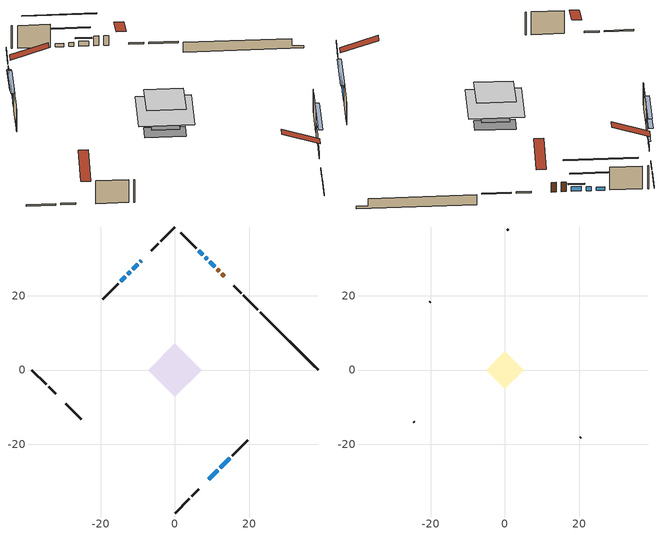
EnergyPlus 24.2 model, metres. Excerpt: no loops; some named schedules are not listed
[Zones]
conditioned space
 floor othersidecoefficients (Floor1 construction): -3.62,0 0,3.62 3.62,0 0,-3.62 z1.12
 floor adiabatic (AdiabaticFloorConstruction): -7.21,0 0,7.21 7.21,0 0,-7.21 z3.56
 floor foundation (Slab1 construction): -3.89,1.5 -1.5,3.89 3.89,-1.5 1.5,-3.89 z-1.01
 wall outside (RimJoist1 construction): 0,-38.48 3.83,-34.65 / -38.48,0 -34.65,-3.83 / 0,38.48 -3.83,34.65 / 22.26,16.22 18.43,20.05 z1.12:1.42
 wall outside (RimJoist2 construction): 4.49,-33.99 6.4,-32.08 / -33.99,-4.49 -32.08,-6.4 / -4.49,33.99 -6.4,32.08 / 17.77,20.71 15.87,22.61 z1.12:1.42
 wall outside (AdiabaticWallConstruction 1): 13.24,25.24 12.62,25.86 / 11.96,26.52 11.34,27.14 z1.12:3.15
 wall outside (AdiabaticWallConstruction): 10.69,27.79 9.39,29.09 / -10.05,28.43 -11.35,27.13 z1.12:2.14; -9.02,29.46 -9.4,29.08 / 9.02,-29.46 11.46,-27.02 z1.12:2.34; 8.74,29.74 8.09,30.39 z1.12:1.94; -12,26.48 -12.69,25.79 z1.12:2.24; -13.34,25.14 -14.57,23.91 z1.12:3.2; 12.12,-26.36 14.71,-23.77 z1.12:3.56; 7.43,31.05 6.35,32.13 z1.12:1.83
 wall outside (Wall1 construction): 15.36,-23.12 19.58,-18.9 / -29.46,-9.02 -25.25,-13.23 / -15.22,23.26 -19.43,19.05 / 5.7,32.78 1.49,36.99 z1.12:6
 wall foundation (FoundationWall1 construction): 22.92,15.56,-1.01 22.92,15.56,1.12 36.92,1.56,1.12 36.92,1.56,-0.48 38.48,0,-0.48 38.48,0,-1.01
 window (WindowConstruction): 10.69,27.79 9.39,29.09 z1.12:2.14
 window (WindowConstruction 8): -9.02,29.46 -9.4,29.08 z1.12:2.34
 window (WindowConstruction 1): -10.05,28.43 -11.35,27.13 z1.12:2.14
 window (WindowConstruction 2): 9.02,-29.46 11.46,-27.02 z1.12:2.34
 window (WindowConstruction 3): 8.74,29.74 8.09,30.39 z1.12:1.93
 window (WindowConstruction 4): -12,26.48 -12.69,25.79 z1.12:2.24
 window (WindowConstruction 5): -13.34,25.14 -14.57,23.91 z1.12:3.2
 window (WindowConstruction 6): 12.12,-26.36 14.71,-23.77 z1.12:3.56
 window (WindowConstruction 7): 7.43,31.05 6.35,32.13 z1.12:1.83
 door (Door): 13.24,25.24 12.62,25.86 z1.12:3.15
 door (Door 1): 11.96,26.52 11.34,27.14 z1.12:3.15
 ceiling adiabatic (AdiabaticFloorConstruction): 0,-7.21 7.21,0 0,7.21 -7.21,0 z3.56
attic - vented
 floor to conditioned space (Floor2 construction Reversed): -5.1,0 0,5.1 5.1,0 0,-5.1 z6
 wall outside (Wall3 construction): 20.23,-18.25 20.4,-18.08 / -24.59,-13.89 -24.42,-14.06 / -20.09,18.39 -20.26,18.22 / 0.83,37.65 0.66,37.82 z1.12:6
 roof outside (Roof1 construction): 8.36,-30.12,6 3.39,-25.15,8.34 2.09,-26.46,8.34 7.05,-31.43,6; -30.12,-8.36,6 -25.15,-3.39,8.34 -26.46,-2.09,8.34 -31.43,-7.05,6; -8.36,30.12,6 -3.39,25.15,8.34 -2.09,26.46,8.34 -7.05,31.43,6; 13.9,24.58,6 8.93,19.61,8.34 10.24,18.3,8.34 15.21,23.27,6
shading: 8.96,29.52 11.12,27.36 11.33,27.57 9.17,29.73 z2.74; -11.78,26.7 -9.62,28.86 -9.83,29.07 -11.99,26.91 z2.74; 5.93,32.55 10.89,27.59 11.1,27.8 6.14,32.76 z4.98; -14.84,23.64 -9.85,28.63 -10.38,29.17 -15.38,24.17 z5.29; -16.72,21.76 -11.19,27.29 -11.72,27.83 -17.26,22.29 z6.25; 16.64,-21.84 10.18,-28.3 10.72,-28.83 17.18,-22.37 z6.3; 2.04,36.44 11.74,26.74 11.96,26.95 2.25,36.65 z7.93
[Building]
Building 1: Terrain=Suburbs
[Site:Location]
Montreal Intl AP_QC: Latitude {deg}=45.47; Longitude {deg}=-73.74; Time Zone {hr}=-5; Elevation {m}=36; Keep Site Location Information=Yes
[Site:GroundTemperature:Shallow]
2.07863, -0.316383, -0.508184, 0.628371, 5.19101, 9.73239, 13.6695, 16.1636, 16.3755, 14.347, 10.5102, 6.10817
[Site:WaterMainsTemperature]
Calculation Method=Schedule; Temperature Schedule=mains temperature schedule
[Material] Roughness=Rough; Thermal Absorptance=0.9
Name | Thickness {m} | Conductivity {W/m-K} | Density {kg/m3} | Specific Heat {J/kg-K} | Solar Absorptance | Visible Absorptance
asphalt or fiberglass shingles | 0.00635 | 0.162714 | 1121.4 | 1465.45 | 0.4 | 0.4
ceiling loosefill ins | 0.169333 | 0.0480833 | 16.02 | 1046.75 | 0.7 | 0.7
ceiling stud and cavity | 0.1397 | 0.158992 | 65.682 | 1177.47 | 0.7 | 0.7
concrete 4.0 in. | 0.1016 | 1.803125 | 2242.8 | 837.4 | 0.7 | 0.7
concrete 8.0 in. | 0.2032 | 1.803125 | 2242.8 | 837.4 | 0.7 | 0.7
door material | 0.04445 | 0.188738 | 512.64 | 1214.23 | 0.7 | 0.7
door material 1 | 0.04445 | 0.20624 | 512.64 | 1214.23 | 0.7 | 0.7
exterior vertical ins | 0.015425 | 0.029427 | 32.04 | 1214.23 | 0.7 | 0.7
floor covering | 0.0127 | 0.0433444 | 54.468 | 1339.84 | 0.6 | 0.6
floor rigid ins; wall rigid ins | 0.512978 | 0.029427 | 32.04 | 1214.23 | 0.7 | 0.7
floor stud and cavity | 0.1397 | 0.0868123 | 92.3553 | 1139.71 | 0.7 | 0.7
floor stud and cavity 1 | 0.1397 | 1.75129 | 37.0049 | 1207.88 | 0.7 | 0.7
furniture material conditioned space 1 | 0.1524 | 0.115458 | 640.8 | 1214.23 | 0.6 | 0.6
gypsum board | 0.0127 | 0.160291 | 801 | 837.4 | 0.6 | 0.6
gypsum board 1 | 0.0127 | 0.160291 | 801 | 837.4 | 0.7 | 0.7
osb sheathing 0.5 in. | 0.0127 | 0.115458 | 512.64 | 1214.23 | 0.7 | 0.7
osb sheathing 0.75 in. | 0.01905 | 0.115458 | 512.64 | 1214.23 | 0.7 | 0.7
osb sheathing 2.0 in. | 0.0508 | 0.115458 | 512.64 | 1214.23 | 0.7 | 0.7
rim joist stud and cavity | 0.0508 | 0.0452492 | 125.044 | 1163.47 | 0.6 | 0.6
rim joist stud and cavity 1 | 0.0508 | 0.433314 | 125.044 | 1163.47 | 0.6 | 0.6
wall stud and cavity | 0.1397 | 0.0857712 | 139.0536 | 1170.24 | 0.7 | 0.7
wall stud and cavity 1 | 0.0889 | 6.1454 | 50.32683 | 1063.81 | 0.6 | 0.6
wall stud and cavity 2 | 0.0889 | 0.380278 | 52.3479 | 1209.89 | 0.7 | 0.7
wall stud and cavity 3 | 0.0889 | 0.391764 | 83.0341 | 1211.67 | 0.7 | 0.7
wood siding | 0.0254 | 0.102417 | 544.68 | 1172.36 | 0.4 | 0.4
wood siding 1 | 0.00254 | 0.102417 | 544.68 | 1172.36 | 0.4 | 0.4
wood siding 2; wood siding 3; wood siding 4 | 0.0254 | 0.102417 | 544.68 | 1172.36 | 0.7 | 0.7
[WindowMaterial:SimpleGlazingSystem]
Name | U-Factor {W/m2-K} | Solar Heat Gain Coefficient
WindowMaterial | 4.25169 | 0.68
WindowMaterial 1 | 1.69886 | 0.41
WindowMaterial 2 | 5.047742 | 0.63
WindowMaterial 3 | 4.68776 | 0.66
WindowMaterial 4 | 4.23181 | 0.68
WindowMaterial 5 | 2.80039 | 0.69
WindowMaterial 6 | 4.690028 | 0.65
WindowMaterial 7 | 5.17039 | 0.63
[Construction]
AdiabaticFloorConstruction: floor stud and cavity 1, floor rigid ins, osb sheathing 0.75 in., floor covering
AdiabaticWallConstruction: wood siding 3, wall rigid ins, wall stud and cavity 2, gypsum board
AdiabaticWallConstruction 1: wood siding 4, wall rigid ins, wall stud and cavity 2, gypsum board
Door: door material
Door 1: door material 1
Floor1 construction: floor stud and cavity, osb sheathing 0.75 in., floor covering
Floor2 construction Reversed: gypsum board, ceiling stud and cavity, ceiling loosefill ins
FoundationWall1 construction: concrete 8.0 in., gypsum board 1
furniture construction conditioned space 1: furniture material conditioned space 1
PartitionWallConstruction: gypsum board, wall stud and cavity 3, gypsum board
RimJoist1 construction: wood siding 2, osb sheathing 2.0 in., rim joist stud and cavity
RimJoist2 construction: wood siding 2, osb sheathing 2.0 in., rim joist stud and cavity 1
Roof1 construction: asphalt or fiberglass shingles
Slab1 construction: concrete 4.0 in.
Wall1 construction: wood siding, osb sheathing 0.5 in., wall stud and cavity, gypsum board
Wall3 construction: wood siding 1, wall stud and cavity 1
WindowConstruction; WindowConstruction 1: WindowMaterial
WindowConstruction 2: WindowMaterial 1
WindowConstruction 3: WindowMaterial 2
WindowConstruction 4: WindowMaterial 3
WindowConstruction 5: WindowMaterial 4
WindowConstruction 6: WindowMaterial 5
WindowConstruction 7: WindowMaterial 6
WindowConstruction 8: WindowMaterial 7
[Zone] Multiplier=1; Part of Total Floor Area=Yes
Name | Volume {m3}
attic - vented | 19.7801
conditioned space | 324.9
[Space]
Name | Zone | Volume {m3}
attic - vented 1 | attic - vented | 19.7801
conditioned space 1 | conditioned space | 324.9
[ZoneInfiltration:EffectiveLeakageArea]
infil attic - vented 1: Zone or Space=attic - vented 1; Schedule=Always On Discrete; Effective Air Leakage Area {cm2}=2081.2; Stack Coefficient=0.000501975; Wind Coefficient=1.51377e-05
[ZoneMixing]
whole house fan mix: Zone or Space=attic - vented; Schedule=Always On Continuous; Design Flow Rate Calculation Method=Flow/Zone; Design Flow Rate {m3/s}=0; Source Zone or Space=conditioned space
[SurfaceProperty:OtherSideCoefficients]
other non-freezing space: Combined Convective/Radiative Film Coefficient {W/m2-K}=8.35; Constant Temperature Coefficient=1; External Dry-Bulb Temperature Coefficient=0; Ground Temperature Coefficient=0; Wind Speed Coefficient=0; Zone Air Temperature Coefficient=0; Constant Temperature Schedule=other non-freezing space; Previous Other Side Temperature Coefficient=0
[SurfaceProperty:ExposedFoundationPerimeter]
Slab1: Exposed Perimeter Calculation Method=TotalExposedPerimeter; Total Exposed Perimeter {m}=22.007
[InternalMass] Zone or ZoneList=conditioned space; Space or SpaceList=conditioned space 1
Name | Construction | Surface Area {m2}
furniture mass conditioned space 1 | furniture construction conditioned space 1 | 62.4518
partition wall mass | PartitionWallConstruction | 156.129
[Lights]
interior lighting: Zone or ZoneList or Space or SpaceList=conditioned space 1; Schedule=interior lighting schedule; Design Level Calculation Method=LightingLevel; Lighting Level {W}=343.2; Return Air Fraction=0; Fraction Radiant=0.6; Fraction Visible=0.2; Fraction Replaceable=1
[People]
occupants: Zone or ZoneList or Space or SpaceList=conditioned space 1; Number of People Schedule=occupants schedule; Number of People Calculation Method=People; Number of People=3; Fraction Radiant=0.314171; Sensible Heat Fraction=0.56303; Activity Level Schedule=occupants activity schedule; Carbon Dioxide Generation Rate {m3/s-W}=0; Enable ASHRAE 55 Comfort Warnings=No; Mean Radiant Temperature Calculation Type=EnclosureAveraged
[ElectricEquipment] Zone or ZoneList or Space or SpaceList=conditioned space 1; Design Level Calculation Method=EquipmentLevel
Name | Schedule | Design Level {W} | Fraction Latent | Fraction Radiant | Fraction Lost
clothes dryer | clothes dryer schedule | 140.772 | 0.015 | 0.081 | 0.85
clothes washer | clothes washer schedule | 32.1985 | 0.03 | 0.162 | 0.7
cooking range | cooking range schedule | 208.969 | 0.08 | 0.432 | 0.2
dishwasher | dishwasher schedule | 66.8632 | 0.3 | 0.18 | 0.4
fridge | fridge schedule | 72.9452 | 0 | 0.6 | 0
mech vent bath fan 0 | mech vent bath fan 0 schedule | 50.2 | 0 | 0 | 1
mech vent house fan | mech vent house fan schedule | 0 | 0 | 0 | 1
mech vent house fan cfis | mech vent house fan cfis schedule | 0 | 0 | 0 | 0
misc plug loads | misc plug loads schedule | 494.7 | 0.045 | 0.513 | 0.1
whole house fan | Always On Discrete | 0 | 0 | 0 | 1
[OtherEquipment] Zone or ZoneList or Space or SpaceList=conditioned space 1; Design Level Calculation Method=EquipmentLevel
Name | Fuel Type | Schedule | Design Level {W} | Fraction Latent | Fraction Radiant | Fraction Lost
clothes dryer 1 | Electricity | clothes dryer schedule | 0 | 0.015 | 0.081 | 0.85
cooking range 1 | Electricity | cooking range schedule | 0 | 0.08 | 0.432 | 0.2
general water use latent | None | general water use schedule | 59.3978 | 1 | 0 | 0
general water use sensible | None | general water use schedule | -58.539 | 0 | 0.6 | 0
mech vent house fan latent load | None | Always On Discrete | 0 | 1 | 0 | 0
mech vent house fan sensible load | None | Always On Discrete | 0 | 0 | 0 | 0
water heater energy adjustment1 | Electricity | Always On Discrete | 0.01 | 0 | 0 | 1
[ZoneInfiltration:DesignFlowRate] Zone or ZoneList or Space or SpaceList=conditioned space 1; Schedule=Always On Discrete; Design Flow Rate Calculation Method=Flow/Zone; Design Flow Rate {m3/s}=0
infil flow; natural vent flow; whole house fan flow
[ZoneControl:Thermostat]
conditioned space Thermostat: Zone or ZoneList=conditioned space; Control Type Schedule=conditioned space Thermostat Schedule; Control 1=conditioned space temperature setpoint; Temperature Difference Between Cutout And Setpoint {deltaC}=0
[ZoneHVAC:Baseboard:Convective:Electric]
electric baseboard: Availability Schedule=Always On Discrete; Heating Design Capacity {W}=13674.1; Efficiency=1
[AirLoopHVAC:UnitarySystem]
unit heater unitary system: Control Type=Load; Controlling Zone or Thermostat Location=conditioned space; Dehumidification Control Type=None; Availability Schedule=Always On Discrete; Supply Fan=unit heater supply fan; Fan Placement=BlowThrough; Supply Air Fan Operating Mode Schedule=unit heater auto fan schedule; Heating Coil=unit heater htg coil; DX Heating Coil Sizing Ratio=1; Use DOAS DX Cooling Coil=No; Minimum Supply Air Temperature {C}=2; Latent Load Control=SensibleOnlyLoadControl; Cooling Supply Air Flow Rate Method=None; Heating Supply Air Flow Rate Method=SupplyAirFlowRate; Heating Supply Air Flow Rate {m3/s}=0.00141584; No Load Supply Air Flow Rate Method=SupplyAirFlowRate; No Load Supply Air Flow Rate {m3/s}=0; No Load Supply Air Flow Rate Control Set To Low Speed=Yes; Maximum Supply Air Temperature {C}=48.8889; Maximum Outdoor Dry-Bulb Temperature for Supplemental Heater Operation {C}=21; Ancillary On-Cycle Electric Power {W}=0; Ancillary Off-Cycle Electric Power {W}=0
[Fan:SystemModel]
unit heater supply fan: Availability Schedule=Always On Discrete; Design Maximum Air Flow Rate {m3/s}=0.00141584; Speed Control Method=Discrete; Electric Power Minimum Flow Rate Fraction=0.2; Design Pressure Rise {Pa}=500; Motor Efficiency=1; Motor In Air Stream Fraction=1; Design Electric Power Consumption {W}=Autosize; Design Power Sizing Method=PowerPerFlow; Electric Power Per Unit Flow Rate {W/(m3/s)}=1e-06; Electric Power Per Unit Flow Rate Per Unit Pressure {W/((m3/s)-Pa)}=1.66667; Fan Total Efficiency=0.7; Motor Loss Radiative Fraction=0; Number of Speeds=1; Speed Flow Fraction 1=1; Speed Electric Power Fraction 1=1
[Coil:Heating:Fuel]
unit heater htg coil: Availability Schedule=Always On Discrete; Fuel Type=OtherFuel1; Burner Efficiency=0.3; Nominal Capacity {W}=0.293071; On Cycle Parasitic Electric Load {W}=0; Off Cycle Parasitic Fuel Load {W}=0
[Zone equipment]
conditioned space: electric baseboard, unit heater unitary system
[Foundation:Kiva]
Foundation Kiva 1: Initial Indoor Air Temperature {C}=18; Wall Height Above Grade {m}=1.12002; Wall Depth Below Slab {m}=0.2032; Custom Block Material Name 1=exterior vertical ins; Custom Block Depth 1 {m}=2.13; Custom Block X Position 1 {m}=0.2159; Custom Block Z Position 1 {m}=0
[Foundation:Kiva:Settings]
Soil Conductivity {W/m-K}=0.849921; Soil Density {kg/m3}=1842.3; Soil Specific Heat {J/kg-K}=418.7; Ground Solar Absorptivity=0.9; Ground Thermal Absorptivity=0.9; Ground Surface Roughness {m}=0.03; Far-Field Width {m}=40; Deep-Ground Boundary Condition=ZeroFlux; Deep-Ground Depth {m}=40; Minimum Cell Dimension {m}=0.2; Maximum Cell Growth Coefficient=3; Simulation Timestep=Timestep
[Exterior:Lights]
exterior lighting: Schedule=exterior lighting schedule; Design Level {W}=75.6
[EnergyManagementSystem:GlobalVariable]
infil_program_Qfan
infil_program_Qinf
natural_vent_program_Qnv
natural_vent_program_Qwhf
[EnergyManagementSystem:Sensor]
Name | Output:Variable or Output:Meter Index Key | Output:Variable or Output:Meter
airflow_gain | infil flow | Infiltration Sensible Heat Gain Energy
airflow_gain_1 | natural vent flow | Infiltration Sensible Heat Gain Energy
airflow_gain_2 | whole house fan flow | Infiltration Sensible Heat Gain Energy
airflow_loss | infil flow | Infiltration Sensible Heat Loss Energy
airflow_loss_1 | natural vent flow | Infiltration Sensible Heat Loss Energy
airflow_loss_2 | whole house fan flow | Infiltration Sensible Heat Loss Energy
clg_load_cond |  | Cooling:EnergyTransfer:Zone:CONDITIONED SPACE
clg_sp_s; clg_sp_s_1 | cooling setpoint | Schedule Value
clothes_dryer_exhaust_0_sch_s | clothes dryer exhaust 0 schedule | Schedule Value
conditioned_space_clg_unmet_s | conditioned space | Zone Cooling Setpoint Not Met Time
conditioned_space_htg_unmet_s | conditioned space | Zone Heating Setpoint Not Met Time
cool_season | cooling season schedule | Schedule Value
fridge_tin_s | conditioned space | Zone Mean Air Temperature
htg_load_cond |  | Heating:EnergyTransfer:Zone:CONDITIONED SPACE
htg_sp_s; htg_sp_s_1 | heating setpoint | Schedule Value
ig_ee_conv | clothes dryer | Electric Equipment Convective Heating Energy
ig_ee_conv_2 | cooking range | Electric Equipment Convective Heating Energy
ig_ee_conv_4 | fridge | Electric Equipment Convective Heating Energy
ig_ee_conv_5 | misc plug loads | Electric Equipment Convective Heating Energy
ig_ee_conv_6 | whole house fan | Electric Equipment Convective Heating Energy
ig_ee_rad | clothes dryer | Electric Equipment Radiant Heating Energy
ig_ee_rad_2 | cooking range | Electric Equipment Radiant Heating Energy
ig_ee_rad_4 | fridge | Electric Equipment Radiant Heating Energy
ig_ee_rad_5 | misc plug loads | Electric Equipment Radiant Heating Energy
ig_ee_rad_6 | whole house fan | Electric Equipment Radiant Heating Energy
ig_lgt_conv | interior lighting | Lights Convective Heating Energy
ig_lgt_rad | interior lighting | Lights Radiant Heating Energy
ig_lgt_vis | interior lighting | Lights Visible Radiation Heating Energy
ig_oe_conv | clothes dryer 1 | Other Equipment Convective Heating Energy
ig_oe_conv_1 | cooking range 1 | Other Equipment Convective Heating Energy
ig_oe_conv_2 | general water use latent | Other Equipment Convective Heating Energy
ig_oe_conv_3 | general water use sensible | Other Equipment Convective Heating Energy
ig_oe_conv_4 | water heater energy adjustment1 | Other Equipment Convective Heating Energy
ig_oe_rad | clothes dryer 1 | Other Equipment Radiant Heating Energy
ig_oe_rad_1 | cooking range 1 | Other Equipment Radiant Heating Energy
ig_oe_rad_2 | general water use latent | Other Equipment Radiant Heating Energy
ig_oe_rad_3 | general water use sensible | Other Equipment Radiant Heating Energy
ig_oe_rad_4 | water heater energy adjustment1 | Other Equipment Radiant Heating Energy
ig_ppl_conv | occupants | People Convective Heating Energy
ig_ppl_rad | occupants | People Radiant Heating Energy
im_conv | furniture mass conditioned space 1 | Surface Inside Face Convection Heat Gain Energy
im_conv_1 | partition wall mass | Surface Inside Face Convection Heat Gain Energy
im_ig | furniture mass conditioned space 1 | Surface Inside Face Internal Gains Radiation Heat Gain Energy
im_ig_1 | partition wall mass | Surface Inside Face Internal Gains Radiation Heat Gain Energy
im_lgt | furniture mass conditioned space 1 | Surface Inside Face Lights Radiation Heat Gain Energy
im_lgt_1 | partition wall mass | Surface Inside Face Lights Radiation Heat Gain Energy
im_sol | furniture mass conditioned space 1 | Surface Inside Face Solar Radiation Heat Gain Energy
im_sol_1 | partition wall mass | Surface Inside Face Solar Radiation Heat Gain Energy
im_surf | furniture mass conditioned space 1 | Surface Inside Face Net Surface Thermal Radiation Heat Gain Energy
im_surf_1 | partition wall mass | Surface Inside Face Net Surface Thermal Radiation Heat Gain Energy
mech_vent_bath_fan_0_sch_s | mech vent bath fan 0 schedule | Schedule Value
mv_conv | mech vent bath fan 0 | Electric Equipment Convective Heating Energy
mv_conv_1 | mech vent house fan | Electric Equipment Convective Heating Energy
mv_conv_2 | mech vent house fan cfis | Electric Equipment Convective Heating Energy
mv_conv_3 | mech vent house fan latent load | Other Equipment Convective Heating Energy
mv_conv_4 | mech vent house fan sensible load | Other Equipment Convective Heating Energy
mv_rad | mech vent bath fan 0 | Electric Equipment Radiant Heating Energy
mv_rad_1 | mech vent house fan | Electric Equipment Radiant Heating Energy
mv_rad_2 | mech vent house fan cfis | Electric Equipment Radiant Heating Energy
mv_rad_3 | mech vent house fan latent load | Other Equipment Radiant Heating Energy
mv_rad_4 | mech vent house fan sensible load | Other Equipment Radiant Heating Energy
natural_vent_s | natural vent schedule | Schedule Value
oa_temp |  | Site Outdoor Air Drybulb Temperature
out_pb_s |  | Site Outdoor Air Barometric Pressure
out_wt_s |  | Site Outdoor Air Humidity Ratio
site_vw_s |  | Site Wind Speed
ss_back_out | Window1 | Surface Window Shortwave from Zone Back Out Window Heat Transfer Rate
ss_back_out_1 | Window10 | Surface Window Shortwave from Zone Back Out Window Heat Transfer Rate
ss_back_out_2 | Window2 | Surface Window Shortwave from Zone Back Out Window Heat Transfer Rate
ss_back_out_3 | Window3 | Surface Window Shortwave from Zone Back Out Window Heat Transfer Rate
ss_back_out_4 | Window5 | Surface Window Shortwave from Zone Back Out Window Heat Transfer Rate
ss_back_out_5 | Window6 | Surface Window Shortwave from Zone Back Out Window Heat Transfer Rate
ss_back_out_6 | Window7 | Surface Window Shortwave from Zone Back Out Window Heat Transfer Rate
ss_back_out_7 | Window8 | Surface Window Shortwave from Zone Back Out Window Heat Transfer Rate
ss_back_out_8 | Window9 | Surface Window Shortwave from Zone Back Out Window Heat Transfer Rate
ss_conv | Door1 | Surface Inside Face Convection Heat Gain Energy
ss_conv_1 | Door2 | Surface Inside Face Convection Heat Gain Energy
ss_conv_10 | Window9 | Surface Inside Face Convection Heat Gain Energy
ss_conv_2 | Window1 | Surface Inside Face Convection Heat Gain Energy
ss_conv_3 | Window10 | Surface Inside Face Convection Heat Gain Energy
ss_conv_4 | Window2 | Surface Inside Face Convection Heat Gain Energy
ss_conv_5 | Window3 | Surface Inside Face Convection Heat Gain Energy
ss_conv_6 | Window5 | Surface Inside Face Convection Heat Gain Energy
ss_conv_7 | Window6 | Surface Inside Face Convection Heat Gain Energy
ss_conv_8 | Window7 | Surface Inside Face Convection Heat Gain Energy
ss_conv_9 | Window8 | Surface Inside Face Convection Heat Gain Energy
ss_ig | Door1 | Surface Inside Face Internal Gains Radiation Heat Gain Energy
ss_ig_1 | Door2 | Surface Inside Face Internal Gains Radiation Heat Gain Energy
ss_ig_10 | Window9 | Surface Inside Face Internal Gains Radiation Heat Gain Energy
ss_ig_2 | Window1 | Surface Inside Face Internal Gains Radiation Heat Gain Energy
ss_ig_3 | Window10 | Surface Inside Face Internal Gains Radiation Heat Gain Energy
ss_ig_4 | Window2 | Surface Inside Face Internal Gains Radiation Heat Gain Energy
ss_ig_5 | Window3 | Surface Inside Face Internal Gains Radiation Heat Gain Energy
ss_ig_6 | Window5 | Surface Inside Face Internal Gains Radiation Heat Gain Energy
ss_ig_7 | Window6 | Surface Inside Face Internal Gains Radiation Heat Gain Energy
ss_ig_8 | Window7 | Surface Inside Face Internal Gains Radiation Heat Gain Energy
ss_ig_9 | Window8 | Surface Inside Face Internal Gains Radiation Heat Gain Energy
ss_lgt | Door1 | Surface Inside Face Lights Radiation Heat Gain Energy
ss_lgt_1 | Door2 | Surface Inside Face Lights Radiation Heat Gain Energy
ss_sol | Door1 | Surface Inside Face Solar Radiation Heat Gain Energy
ss_sol_1 | Door2 | Surface Inside Face Solar Radiation Heat Gain Energy
ss_surf | Door1 | Surface Inside Face Net Surface Thermal Radiation Heat Gain Energy
ss_surf_1 | Door2 | Surface Inside Face Net Surface Thermal Radiation Heat Gain Energy
ss_surf_10 | Window9 | Surface Inside Face Net Surface Thermal Radiation Heat Gain Energy
ss_surf_2 | Window1 | Surface Inside Face Net Surface Thermal Radiation Heat Gain Energy
ss_surf_3 | Window10 | Surface Inside Face Net Surface Thermal Radiation Heat Gain Energy
ss_surf_4 | Window2 | Surface Inside Face Net Surface Thermal Radiation Heat Gain Energy
ss_surf_5 | Window3 | Surface Inside Face Net Surface Thermal Radiation Heat Gain Energy
ss_surf_6 | Window5 | Surface Inside Face Net Surface Thermal Radiation Heat Gain Energy
ss_surf_7 | Window6 | Surface Inside Face Net Surface Thermal Radiation Heat Gain Energy
ss_surf_8 | Window7 | Surface Inside Face Net Surface Thermal Radiation Heat Gain Energy
ss_surf_9 | Window8 | Surface Inside Face Net Surface Thermal Radiation Heat Gain Energy
ss_trans_in | Window1 | Surface Window Transmitted Solar Radiation Rate
ss_trans_in_1 | Window10 | Surface Window Transmitted Solar Radiation Rate
ss_trans_in_2 | Window2 | Surface Window Transmitted Solar Radiation Rate
ss_trans_in_3 | Window3 | Surface Window Transmitted Solar Radiation Rate
ss_trans_in_4 | Window5 | Surface Window Transmitted Solar Radiation Rate
ss_trans_in_5 | Window6 | Surface Window Transmitted Solar Radiation Rate
ss_trans_in_6 | Window7 | Surface Window Transmitted Solar Radiation Rate
ss_trans_in_7 | Window8 | Surface Window Transmitted Solar Radiation Rate
ss_trans_in_8 | Window9 | Surface Window Transmitted Solar Radiation Rate
ss_trans_out | Window1 | Surface Inside Face Initial Transmitted Diffuse Transmitted Out Window Solar Radiation Rate
ss_trans_out_1 | Window10 | Surface Inside Face Initial Transmitted Diffuse Transmitted Out Window Solar Radiation Rate
ss_trans_out_2 | Window2 | Surface Inside Face Initial Transmitted Diffuse Transmitted Out Window Solar Radiation Rate
ss_trans_out_3 | Window3 | Surface Inside Face Initial Transmitted Diffuse Transmitted Out Window Solar Radiation Rate
ss_trans_out_4 | Window5 | Surface Inside Face Initial Transmitted Diffuse Transmitted Out Window Solar Radiation Rate
ss_trans_out_5 | Window6 | Surface Inside Face Initial Transmitted Diffuse Transmitted Out Window Solar Radiation Rate
ss_trans_out_6 | Window7 | Surface Inside Face Initial Transmitted Diffuse Transmitted Out Window Solar Radiation Rate
ss_trans_out_7 | Window8 | Surface Inside Face Initial Transmitted Diffuse Transmitted Out Window Solar Radiation Rate
ss_trans_out_8 | Window9 | Surface Inside Face Initial Transmitted Diffuse Transmitted Out Window Solar Radiation Rate
s_conv | Floor1 | Surface Inside Face Convection Heat Gain Energy
s_conv_1 | Floor2 | Surface Inside Face Convection Heat Gain Energy
s_conv_10 | RimJoist2:225 | Surface Inside Face Convection Heat Gain Energy
s_conv_11 | RimJoist2:315 | Surface Inside Face Convection Heat Gain Energy
